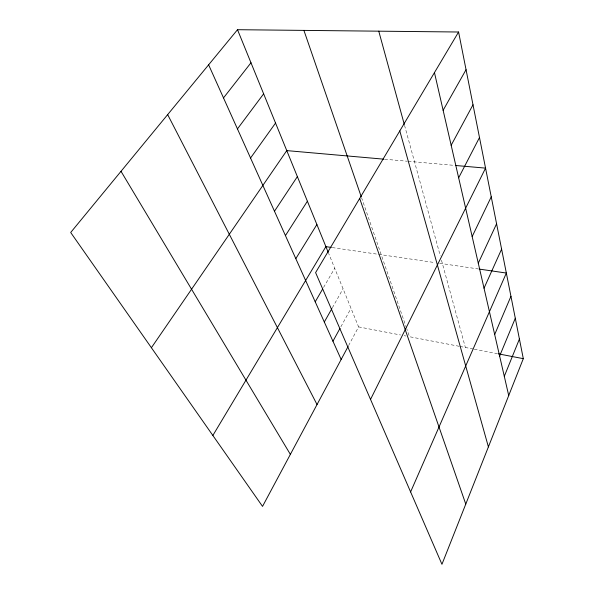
<?xml version="1.0" encoding="UTF-8"?>
<svg xmlns="http://www.w3.org/2000/svg" width="594" height="594" viewBox="0 0 594 594"><rect width="100%" height="100%" fill="white"/><g stroke="black" fill="none" stroke-linecap="round" stroke-linejoin="round"><path stroke-width="0.45" stroke-dasharray="2.97 2.23" d="M348.567 345.619L358.59 326.886L328.601 253.289M340.882 326.767L351.017 308.301M332.35 307.774L343.065 288.781M323.567 287.429L334.704 268.25M384.697 159.237L407.313 161.234M408.219 161.316L454.752 165.414M332.239 247.564L377.598 254.21M378.512 254.336L435.098 262.622M439.679 263.298L478.319 268.948M358.59 326.886L400.571 334.986M404.135 335.677L405.917 336.018M459.162 346.287L409.481 336.709L406.816 328.957M460.046 346.458L473.388 349.034M474.279 349.205L497.43 353.675M361.546 197.631L406.519 328.096M404.544 125.341L440.303 255.932M441.483 260.246L465.369 347.49"/><path stroke-width="0.89" d="M458.583 32.009L523.307 358.665L441.951 564.3L315.6 272.609L458.583 32.009L237.511 29.7L70.693 232.492L262.533 506.392L348.129 346.436M504.299 376.344L519.416 339.003M499.628 356.036L515.302 318.243M494.683 334.526L510.951 296.295M410.603 491.936L506.348 273.054L479.224 269.082M484.028 288.194L501.611 249.146M478.281 263.201L496.584 223.782M472.163 236.59L491.245 196.822M370.53 399.413L485.558 168.124L455.657 165.496M458.65 177.821L479.492 137.511M451.165 145.27L473.002 104.774M332.944 341.216L339.998 328.371M443.124 110.298L466.052 69.698M324.309 322.022L331.905 308.568M315.221 301.804L322.639 289.026M212.86 435.469L325.891 246.636L331.333 247.431M295.812 258.657L316.884 224.532M285.439 235.61L307.395 201.225M274.48 211.234L297.371 176.626M151.396 347.72L286.768 150.609L383.791 159.162M250.542 158.026L275.542 123.062M237.452 128.905L263.639 93.83M223.5 97.906L250.98 62.771M498.321 353.846L523.307 358.665M121.013 171.324L290.369 454.38M167.664 114.612L317.033 404.551M208.62 64.82L341.156 359.467M237.511 29.7L328.267 252.457M359.674 198.448L465.77 504.098M303.913 30.391L361.249 196.755M399.799 130.925L488.402 446.903M378.764 31.178L404.306 124.465M434.459 72.609L508.716 395.545"/></g></svg>
